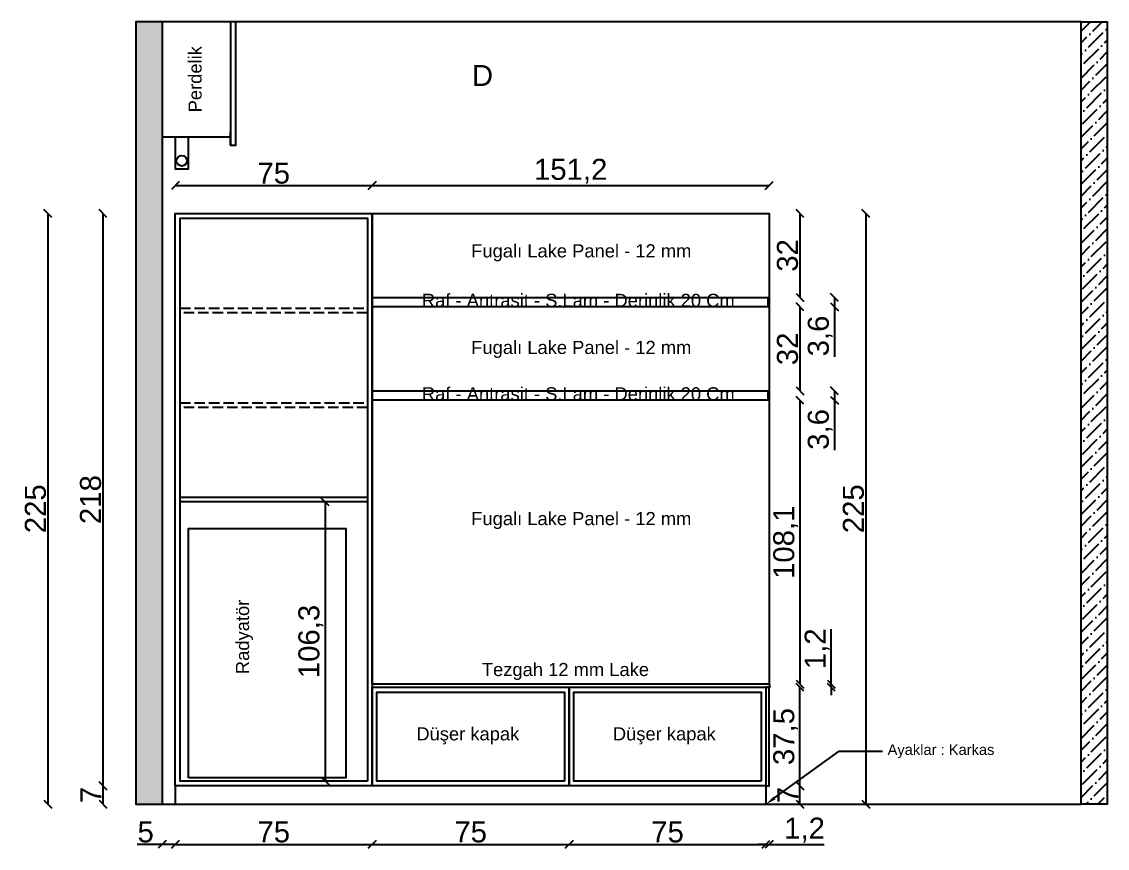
# Model space of a CAD drawing. Header units: millimetres. Extents: x 1064 to 14043, y 831 to 5538.
# Drawn here: x 1479.7 to 1893.2, y 1805.1 to 2119.9 of the extents above; entities that cross this region are included whole.
import ezdxf
from ezdxf import colors
from ezdxf.entities.mleader import LeaderData, LeaderLine
from ezdxf.math import Vec2, Vec3

# ---------------------------------------------------------------- set-up
doc = ezdxf.new("R2010")
doc.units = ezdxf.units.MM
doc.linetypes.add('JIS_02_4.0', pattern=[5.5, 4, -1.5])
doc.styles.get("Standard").update_dxf_attribs({"font": 'arial.ttf'})
doc.dimstyles.new('ISO-25', dxfattribs={"dimtxt": 8, "dimasz": 3, "dimexe": 1.25, "dimexo": 0.625, "dimtad": 1, "dimdec": 1, "dimtxsty": 'Standard', "dimblk": 'OBLIQUE', "dimcen": 2.5, "dimse1": 1, "dimse2": 1, "dimadec": 0, "dimazin": 0, "dimtfac": 1, "dimtdec": 1, "dimtmove": 0, "dimatfit": 3, "dimldrblk": 'OBLIQUE', "dimfxl": 1, "dimarcsym": 0})
pattern_1 = [(45, (1003.723, 1955.2043), (1.683798, 6.173926), [7.9375, -1.5875, 0, -1.5875])]

# ---------------------------------------------------------------- blocks, each defined once
blk = doc.blocks.new('_Oblique')
at = {"color": 0, "linetype": 'ByBlock', "lineweight": -2}
blk.add_line((-0.5, -0.5), (0.5, 0.5), dxfattribs=at)
blk = doc.blocks.new('*D419')
at = {"color": 0, "lineweight": -2, "transparency": 16777216}
blk.add_line((1595.3, 1936.96), (1595.3, 1830.66), dxfattribs=at)
at = {"layer": 'Defpoints', "color": 0, "transparency": 16777216}
for p in [(1611.44, 1936.96), (1595.3, 1830.66), (1611.44, 1830.66)]:
    blk.add_point(p, dxfattribs=at)
at = {"color": 0, "lineweight": -2, "transparency": 16777216, "xscale": 3, "yscale": 3, "zscale": 3}
for p, rotation in [((1595.3, 1936.96), 90), ((1595.3, 1830.66), 270)]:
    blk.add_blockref('_Oblique', p, dxfattribs=dict(at, rotation=rotation))
at = {"color": 0, "transparency": 16777216, "insert": (1589.86, 1883.81), "char_height": 8, "attachment_point": 5, "rotation": 90}
blk.add_mtext('106,3', dxfattribs=at)
blk = doc.blocks.new('*D420')
at = {"color": 0, "lineweight": -2, "transparency": 16777216}
blk.add_line((1776.17, 2046.86), (1776.17, 2014.86), dxfattribs=at)
at = {"layer": 'Defpoints', "color": 0, "transparency": 16777216}
for p in [(1764.44, 2046.86), (1763.94, 2014.86), (1776.17, 2014.86)]:
    blk.add_point(p, dxfattribs=at)
at = {"color": 0, "lineweight": -2, "transparency": 16777216, "xscale": 3, "yscale": 3, "zscale": 3}
for p, rotation in [((1776.17, 2046.86), 90), ((1776.17, 2014.86), 270)]:
    blk.add_blockref('_Oblique', p, dxfattribs=dict(at, rotation=rotation))
at = {"color": 0, "transparency": 16777216, "insert": (1771.46, 2030.86), "char_height": 8, "attachment_point": 5, "rotation": 90}
blk.add_mtext('32', dxfattribs=at)
blk = doc.blocks.new('*D421')
at = {"color": 0, "lineweight": -2, "transparency": 16777216}
for p, q in [((1789.33, 2014.86), (1789.33, 2011.26)), ((1789.33, 2011.26), (1789.33, 1992.28))]:
    blk.add_line(p, q, dxfattribs=at)
at = {"layer": 'Defpoints', "color": 0, "transparency": 16777216}
for p in [(1763.94, 2014.86), (1763.94, 2011.26), (1789.33, 2011.26)]:
    blk.add_point(p, dxfattribs=at)
at = {"color": 0, "lineweight": -2, "transparency": 16777216, "xscale": 3, "yscale": 3, "zscale": 3}
for p, rotation in [((1789.33, 2014.86), 90), ((1789.33, 2011.26), 270)]:
    blk.add_blockref('_Oblique', p, dxfattribs=dict(at, rotation=rotation))
at = {"color": 0, "transparency": 16777216, "insert": (1783.9, 2000.18), "char_height": 8, "attachment_point": 5, "rotation": 90}
blk.add_mtext('3,6', dxfattribs=at)
blk = doc.blocks.new('*D422')
at = {"color": 0, "lineweight": -2, "transparency": 16777216}
blk.add_line((1776.17, 2011.26), (1776.17, 1979.26), dxfattribs=at)
at = {"layer": 'Defpoints', "color": 0, "transparency": 16777216}
for p in [(1763.94, 2011.26), (1763.94, 1979.26), (1776.17, 1979.26)]:
    blk.add_point(p, dxfattribs=at)
at = {"color": 0, "lineweight": -2, "transparency": 16777216, "xscale": 3, "yscale": 3, "zscale": 3}
for p, rotation in [((1776.17, 2011.26), 90), ((1776.17, 1979.26), 270)]:
    blk.add_blockref('_Oblique', p, dxfattribs=dict(at, rotation=rotation))
at = {"color": 0, "transparency": 16777216, "insert": (1771.46, 1995.26), "char_height": 8, "attachment_point": 5, "rotation": 90}
blk.add_mtext('32', dxfattribs=at)
blk = doc.blocks.new('*D423')
at = {"color": 0, "lineweight": -2, "transparency": 16777216}
for p, q in [((1789.33, 1979.26), (1789.33, 1975.66)), ((1789.33, 1975.66), (1789.33, 1956.68))]:
    blk.add_line(p, q, dxfattribs=at)
at = {"layer": 'Defpoints', "color": 0, "transparency": 16777216}
for p in [(1763.94, 1979.26), (1763.94, 1975.66), (1789.33, 1975.66)]:
    blk.add_point(p, dxfattribs=at)
at = {"color": 0, "lineweight": -2, "transparency": 16777216, "xscale": 3, "yscale": 3, "zscale": 3}
for p, rotation in [((1789.33, 1979.26), 90), ((1789.33, 1975.66), 270)]:
    blk.add_blockref('_Oblique', p, dxfattribs=dict(at, rotation=rotation))
at = {"color": 0, "transparency": 16777216, "insert": (1783.9, 1964.58), "char_height": 8, "attachment_point": 5, "rotation": 90}
blk.add_mtext('3,6', dxfattribs=at)
blk = doc.blocks.new('*D424')
at = {"color": 0, "lineweight": -2, "transparency": 16777216}
blk.add_line((1776.17, 1975.66), (1776.17, 1867.56), dxfattribs=at)
at = {"layer": 'Defpoints', "color": 0, "transparency": 16777216}
for p in [(1763.94, 1975.66), (1764.44, 1867.56), (1776.17, 1867.56)]:
    blk.add_point(p, dxfattribs=at)
at = {"color": 0, "lineweight": -2, "transparency": 16777216, "xscale": 3, "yscale": 3, "zscale": 3}
for p, rotation in [((1776.17, 1975.66), 90), ((1776.17, 1867.56), 270)]:
    blk.add_blockref('_Oblique', p, dxfattribs=dict(at, rotation=rotation))
at = {"color": 0, "transparency": 16777216, "insert": (1770.74, 1921.61), "char_height": 8, "attachment_point": 5, "rotation": 90}
blk.add_mtext('108,1', dxfattribs=at)
blk = doc.blocks.new('*D425')
at = {"color": 0, "lineweight": -2, "transparency": 16777216}
blk.add_line((1538.24, 2057.47), (1613.24, 2057.47), dxfattribs=at)
at = {"layer": 'Defpoints', "color": 0, "transparency": 16777216}
for p in [(1613.24, 2057.47), (1538.24, 2046.86), (1613.24, 2046.86)]:
    blk.add_point(p, dxfattribs=at)
at = {"color": 0, "lineweight": -2, "transparency": 16777216, "xscale": 3, "yscale": 3, "zscale": 3, "rotation": 180}
blk.add_blockref('_Oblique', (1538.24, 2057.47), dxfattribs=at)
at = {"color": 0, "lineweight": -2, "transparency": 16777216, "xscale": 3, "yscale": 3, "zscale": 3}
blk.add_blockref('_Oblique', (1613.24, 2057.47), dxfattribs=at)
at = {"color": 0, "transparency": 16777216, "insert": (1575.74, 2062.16), "char_height": 8, "attachment_point": 5}
blk.add_mtext('75', dxfattribs=at)
blk = doc.blocks.new('*D426')
at = {"color": 0, "lineweight": -2, "transparency": 16777216}
blk.add_line((1613.24, 2057.47), (1764.44, 2057.47), dxfattribs=at)
at = {"layer": 'Defpoints', "color": 0, "transparency": 16777216}
for p in [(1764.44, 2057.47), (1613.24, 2046.86), (1764.44, 2046.86)]:
    blk.add_point(p, dxfattribs=at)
at = {"color": 0, "lineweight": -2, "transparency": 16777216, "xscale": 3, "yscale": 3, "zscale": 3, "rotation": 180}
blk.add_blockref('_Oblique', (1613.24, 2057.47), dxfattribs=at)
at = {"color": 0, "lineweight": -2, "transparency": 16777216, "xscale": 3, "yscale": 3, "zscale": 3}
blk.add_blockref('_Oblique', (1764.44, 2057.47), dxfattribs=at)
at = {"color": 0, "transparency": 16777216, "insert": (1688.84, 2062.9), "char_height": 8, "attachment_point": 5}
blk.add_mtext('151,2', dxfattribs=at)
blk = doc.blocks.new('*D427')
at = {"color": 0, "lineweight": -2, "transparency": 16777216}
blk.add_line((1538.24, 1806.55), (1613.24, 1806.55), dxfattribs=at)
at = {"layer": 'Defpoints', "color": 0, "transparency": 16777216}
for p in [(1538.24, 1828.86), (1613.24, 1828.86), (1613.24, 1806.55)]:
    blk.add_point(p, dxfattribs=at)
at = {"color": 0, "lineweight": -2, "transparency": 16777216, "xscale": 3, "yscale": 3, "zscale": 3, "rotation": 180}
blk.add_blockref('_Oblique', (1538.24, 1806.55), dxfattribs=at)
at = {"color": 0, "lineweight": -2, "transparency": 16777216, "xscale": 3, "yscale": 3, "zscale": 3}
blk.add_blockref('_Oblique', (1613.24, 1806.55), dxfattribs=at)
at = {"color": 0, "transparency": 16777216, "insert": (1575.74, 1811.25), "char_height": 8, "attachment_point": 5}
blk.add_mtext('75', dxfattribs=at)
blk = doc.blocks.new('*D428')
at = {"color": 0, "lineweight": -2, "transparency": 16777216}
blk.add_line((1613.24, 1806.55), (1688.24, 1806.55), dxfattribs=at)
at = {"layer": 'Defpoints', "color": 0, "transparency": 16777216}
for p in [(1613.24, 1828.86), (1688.24, 1828.86), (1688.24, 1806.55)]:
    blk.add_point(p, dxfattribs=at)
at = {"color": 0, "lineweight": -2, "transparency": 16777216, "xscale": 3, "yscale": 3, "zscale": 3, "rotation": 180}
blk.add_blockref('_Oblique', (1613.24, 1806.55), dxfattribs=at)
at = {"color": 0, "lineweight": -2, "transparency": 16777216, "xscale": 3, "yscale": 3, "zscale": 3}
blk.add_blockref('_Oblique', (1688.24, 1806.55), dxfattribs=at)
at = {"color": 0, "transparency": 16777216, "insert": (1650.74, 1811.25), "char_height": 8, "attachment_point": 5}
blk.add_mtext('75', dxfattribs=at)
blk = doc.blocks.new('*D429')
at = {"color": 0, "lineweight": -2, "transparency": 16777216}
blk.add_line((1688.24, 1806.55), (1763.24, 1806.55), dxfattribs=at)
at = {"layer": 'Defpoints', "color": 0, "transparency": 16777216}
for p in [(1688.24, 1828.86), (1763.24, 1825.36), (1763.24, 1806.55)]:
    blk.add_point(p, dxfattribs=at)
at = {"color": 0, "lineweight": -2, "transparency": 16777216, "xscale": 3, "yscale": 3, "zscale": 3, "rotation": 180}
blk.add_blockref('_Oblique', (1688.24, 1806.55), dxfattribs=at)
at = {"color": 0, "lineweight": -2, "transparency": 16777216, "xscale": 3, "yscale": 3, "zscale": 3}
blk.add_blockref('_Oblique', (1763.24, 1806.55), dxfattribs=at)
at = {"color": 0, "transparency": 16777216, "insert": (1725.74, 1811.25), "char_height": 8, "attachment_point": 5}
blk.add_mtext('75', dxfattribs=at)
blk = doc.blocks.new('*D430')
at = {"color": 0, "lineweight": -2, "transparency": 16777216}
for p, q in [((1763.24, 1806.55), (1760.24, 1806.55)), ((1763.24, 1806.55), (1764.44, 1806.55)), ((1764.44, 1806.55), (1785.42, 1806.55))]:
    blk.add_line(p, q, dxfattribs=at)
at = {"layer": 'Defpoints', "color": 0, "transparency": 16777216}
for p in [(1764.44, 1828.86), (1763.24, 1825.36), (1764.44, 1806.55)]:
    blk.add_point(p, dxfattribs=at)
at = {"color": 0, "lineweight": -2, "transparency": 16777216, "xscale": 3, "yscale": 3, "zscale": 3}
blk.add_blockref('_Oblique', (1763.24, 1806.55), dxfattribs=at)
at = {"color": 0, "lineweight": -2, "transparency": 16777216, "xscale": 3, "yscale": 3, "zscale": 3, "rotation": 180}
blk.add_blockref('_Oblique', (1764.44, 1806.55), dxfattribs=at)
at = {"color": 0, "transparency": 16777216, "insert": (1777.93, 1811.99), "char_height": 8, "attachment_point": 5}
blk.add_mtext('1,2', dxfattribs=at)
blk = doc.blocks.new('*D431')
at = {"color": 0, "lineweight": -2, "transparency": 16777216}
blk.add_line((1776.17, 1821.86), (1776.17, 1828.86), dxfattribs=at)
at = {"layer": 'Defpoints', "color": 0, "transparency": 16777216}
for p in [(1763.24, 1828.86), (1776.17, 1828.86), (1763.24, 1821.86)]:
    blk.add_point(p, dxfattribs=at)
at = {"color": 0, "lineweight": -2, "transparency": 16777216, "xscale": 3, "yscale": 3, "zscale": 3}
for p, rotation in [((1776.17, 1828.86), 90), ((1776.17, 1821.86), 270)]:
    blk.add_blockref('_Oblique', p, dxfattribs=dict(at, rotation=rotation))
at = {"color": 0, "transparency": 16777216, "insert": (1771.54, 1825.36), "char_height": 8, "attachment_point": 5, "rotation": 90}
blk.add_mtext('7', dxfattribs=at)
blk = doc.blocks.new('*D432')
at = {"color": 0, "lineweight": -2, "transparency": 16777216}
blk.add_line((1776.17, 1828.86), (1776.17, 1866.36), dxfattribs=at)
at = {"layer": 'Defpoints', "color": 0, "transparency": 16777216}
for p in [(1764.74, 1866.36), (1776.17, 1866.36), (1763.24, 1828.86)]:
    blk.add_point(p, dxfattribs=at)
at = {"color": 0, "lineweight": -2, "transparency": 16777216, "xscale": 3, "yscale": 3, "zscale": 3}
for p, rotation in [((1776.17, 1866.36), 90), ((1776.17, 1828.86), 270)]:
    blk.add_blockref('_Oblique', p, dxfattribs=dict(at, rotation=rotation))
at = {"color": 0, "transparency": 16777216, "insert": (1770.74, 1847.61), "char_height": 8, "attachment_point": 5, "rotation": 90}
blk.add_mtext('37,5', dxfattribs=at)
blk = doc.blocks.new('*D433')
at = {"color": 0, "lineweight": -2, "transparency": 16777216}
for p, q in [((1788.12, 1867.56), (1788.12, 1888.54)), ((1788.12, 1866.36), (1788.12, 1867.56)), ((1788.12, 1866.36), (1788.12, 1863.36))]:
    blk.add_line(p, q, dxfattribs=at)
at = {"layer": 'Defpoints', "color": 0, "transparency": 16777216}
for p in [(1764.44, 1867.56), (1764.74, 1866.36), (1788.12, 1867.56)]:
    blk.add_point(p, dxfattribs=at)
at = {"color": 0, "lineweight": -2, "transparency": 16777216, "xscale": 3, "yscale": 3, "zscale": 3}
for p, rotation in [((1788.12, 1867.56), 270), ((1788.12, 1866.36), 90)]:
    blk.add_blockref('_Oblique', p, dxfattribs=dict(at, rotation=rotation))
at = {"color": 0, "transparency": 16777216, "insert": (1782.69, 1881.05), "char_height": 8, "attachment_point": 5, "rotation": 90}
blk.add_mtext('1,2', dxfattribs=at)
blk = doc.blocks.new('*D434')
at = {"color": 0, "lineweight": -2, "transparency": 16777216}
blk.add_line((1801.28, 2046.86), (1801.28, 1821.86), dxfattribs=at)
at = {"layer": 'Defpoints', "color": 0, "transparency": 16777216}
for p in [(1764.44, 2046.86), (1764.44, 1821.86), (1801.28, 1821.86)]:
    blk.add_point(p, dxfattribs=at)
at = {"color": 0, "lineweight": -2, "transparency": 16777216, "xscale": 3, "yscale": 3, "zscale": 3}
for p, rotation in [((1801.28, 2046.86), 90), ((1801.28, 1821.86), 270)]:
    blk.add_blockref('_Oblique', p, dxfattribs=dict(at, rotation=rotation))
at = {"color": 0, "transparency": 16777216, "insert": (1796.57, 1934.36), "char_height": 8, "attachment_point": 5, "rotation": 90}
blk.add_mtext('225', dxfattribs=at)
blk = doc.blocks.new('*D435')
at = {"color": 0, "lineweight": -2, "transparency": 16777216}
for p, q in [((1533.24, 1806.55), (1523.69, 1806.55)), ((1538.24, 1806.55), (1533.24, 1806.55))]:
    blk.add_line(p, q, dxfattribs=at)
at = {"layer": 'Defpoints', "color": 0, "transparency": 16777216}
for p in [(1533.24, 1821.86), (1538.24, 1821.86), (1533.24, 1806.55)]:
    blk.add_point(p, dxfattribs=at)
at = {"color": 0, "lineweight": -2, "transparency": 16777216, "xscale": 3, "yscale": 3, "zscale": 3, "rotation": 180}
blk.add_blockref('_Oblique', (1533.24, 1806.55), dxfattribs=at)
at = {"color": 0, "lineweight": -2, "transparency": 16777216, "xscale": 3, "yscale": 3, "zscale": 3}
blk.add_blockref('_Oblique', (1538.24, 1806.55), dxfattribs=at)
at = {"color": 0, "transparency": 16777216, "insert": (1526.96, 1811.25), "char_height": 8, "attachment_point": 5}
blk.add_mtext('5', dxfattribs=at)
blk = doc.blocks.new('*D445')
at = {"color": 0, "lineweight": -2, "transparency": 16777216}
blk.add_line((1510.69, 2046.86), (1510.69, 1828.86), dxfattribs=at)
at = {"layer": 'Defpoints', "color": 0, "transparency": 16777216}
for p in [(1538.24, 2046.86), (1510.69, 1828.86), (1538.24, 1828.86)]:
    blk.add_point(p, dxfattribs=at)
at = {"color": 0, "lineweight": -2, "transparency": 16777216, "xscale": 3, "yscale": 3, "zscale": 3}
for p, rotation in [((1510.69, 2046.86), 90), ((1510.69, 1828.86), 270)]:
    blk.add_blockref('_Oblique', p, dxfattribs=dict(at, rotation=rotation))
at = {"color": 0, "transparency": 16777216, "insert": (1505.98, 1937.86), "char_height": 8, "attachment_point": 5, "rotation": 90}
blk.add_mtext('218', dxfattribs=at)
blk = doc.blocks.new('*D446')
at = {"color": 0, "lineweight": -2, "transparency": 16777216}
blk.add_line((1510.69, 1828.86), (1510.69, 1821.86), dxfattribs=at)
at = {"layer": 'Defpoints', "color": 0, "transparency": 16777216}
for p in [(1538.24, 1828.86), (1510.69, 1821.86), (1538.24, 1821.86)]:
    blk.add_point(p, dxfattribs=at)
at = {"color": 0, "lineweight": -2, "transparency": 16777216, "xscale": 3, "yscale": 3, "zscale": 3}
for p, rotation in [((1510.69, 1828.86), 90), ((1510.69, 1821.86), 270)]:
    blk.add_blockref('_Oblique', p, dxfattribs=dict(at, rotation=rotation))
at = {"color": 0, "transparency": 16777216, "insert": (1506.07, 1825.36), "char_height": 8, "attachment_point": 5, "rotation": 90}
blk.add_mtext('7', dxfattribs=at)
blk = doc.blocks.new('*D447')
at = {"color": 0, "lineweight": -2, "transparency": 16777216}
blk.add_line((1489.7, 2046.86), (1489.7, 1821.86), dxfattribs=at)
at = {"layer": 'Defpoints', "color": 0, "transparency": 16777216}
for p in [(1538.24, 2046.86), (1489.7, 1821.86), (1538.24, 1821.86)]:
    blk.add_point(p, dxfattribs=at)
at = {"color": 0, "lineweight": -2, "transparency": 16777216, "xscale": 3, "yscale": 3, "zscale": 3}
for p, rotation in [((1489.7, 2046.86), 90), ((1489.7, 1821.86), 270)]:
    blk.add_blockref('_Oblique', p, dxfattribs=dict(at, rotation=rotation))
at = {"color": 0, "transparency": 16777216, "insert": (1484.99, 1934.36), "char_height": 8, "attachment_point": 5, "rotation": 90}
blk.add_mtext('225', dxfattribs=at)

msp = doc.modelspace()

# ---------------------------------------------------------------- hatches: boundary and pattern name
h = msp.add_hatch()
h.set_pattern_fill('ANSI36', color=256)
h.set_pattern_definition(pattern_1)
h.paths.add_polyline_path([(1883.24129, 1821.86383), (1893.24129, 1821.86383), (1893.24129, 2119.86383), (1883.24129, 2119.86383)])
h.paths.add_polyline_path([(1883.24129, 1821.86383), (1893.24129, 1821.86383), (1893.24129, 2119.86383), (1883.24129, 2119.86383)])
h.paths.add_polyline_path([(1533.24129, 2119.86383), (1523.24129, 2119.86383), (1523.24129, 1821.86383), (1533.24129, 1821.86383)])
h = msp.add_hatch()
h.set_pattern_fill('ANSI36', color=256)
h.set_pattern_definition(pattern_1)
h.paths.add_polyline_path([(1883.24129, 1821.86383), (1893.24129, 1821.86383), (1893.24129, 2119.86383), (1883.24129, 2119.86383)])

# ---------------------------------------------------------------- linework, layer by layer
for p, q in [((1559.24129, 2075.86383), (1533.24129, 2075.86383)), ((1559.24129, 2072.86383), (1559.24129, 2077.86383)), ((1538.24129, 1828.86383), (1538.24129, 1821.86383)), ((1763.24129, 1828.86383), (1763.24129, 1821.86383))]:
    msp.add_line(p, q)
for points in [[(1533.24129, 2119.86383), (1523.24129, 2119.86383), (1523.24129, 1821.86383), (1533.24129, 1821.86383)], [(1883.24129, 2119.86383), (1893.24129, 2119.86383), (1893.24129, 1821.86383), (1883.24129, 1821.86383)]]:
    msp.add_lwpolyline(points)
for points in [[(1883.24129, 1821.86383), (1883.24129, 2119.86383), (1533.24129, 2119.86383), (1533.24129, 1821.86383)], [(1559.24129, 2119.86383), (1559.24129, 2072.86383), (1561.24129, 2072.86383), (1561.24129, 2119.86383)], [(1613.24129, 1828.86383), (1538.24129, 1828.86383), (1538.24129, 2046.86383), (1613.24129, 2046.86383)], [(1611.44129, 1830.66383), (1540.04129, 1830.66383), (1540.04129, 2045.06383), (1611.44129, 2045.06383)], [(1688.24129, 1828.86383), (1613.24129, 1828.86383), (1613.24129, 1866.36383), (1688.24129, 1866.36383)], [(1763.24129, 1828.86383), (1688.24129, 1828.86383), (1688.24129, 1866.36383), (1763.24129, 1866.36383)], [(1686.44129, 1830.66383), (1615.04129, 1830.66383), (1615.04129, 1864.56383), (1686.44129, 1864.56383)], [(1761.44129, 1830.66383), (1690.04129, 1830.66383), (1690.04129, 1864.56383), (1761.44129, 1864.56383)]]:
    msp.add_lwpolyline(points, close=True)
at = {"color": 1}
for points in [[(1538.24129, 2075.86383), (1538.24129, 2063.86383), (1543.24129, 2063.86383), (1543.24129, 2075.86383)], [(1611.44129, 1936.96383), (1540.04129, 1936.96383), (1540.04129, 1938.76383), (1611.44129, 1938.76383)], [(1764.74129, 1867.56383), (1613.24129, 1867.56383), (1613.24129, 1866.36383), (1764.74129, 1866.36383)], [(1763.24129, 1866.36383), (1763.24129, 1828.86383), (1764.44129, 1828.86383), (1764.44129, 1866.36383)]]:
    msp.add_lwpolyline(points, close=True, dxfattribs=at)
at = {"color": 6}
msp.add_lwpolyline([(1764.44129, 1867.56383), (1613.24129, 1867.56383), (1613.24129, 2046.86383), (1764.44129, 2046.86383)], close=True, dxfattribs=at)
at = {"color": 5}
for points in [[(1613.24129, 2014.86383), (1763.94129, 2014.86383), (1763.94129, 2011.26383), (1613.24129, 2011.26383)], [(1613.24129, 1979.26383), (1763.94129, 1979.26383), (1763.94129, 1975.66383), (1613.24129, 1975.66383)], [(1543.24129, 1831.86383), (1543.24129, 1926.86383), (1603.24129, 1926.86383), (1603.24129, 1831.86383)]]:
    msp.add_lwpolyline(points, close=True, dxfattribs=at)
at = {"color": 252, "linetype": 'JIS_02_4.0'}
for points in [[(1611.44129, 2008.96383), (1540.04129, 2008.96383), (1540.04129, 2010.76383), (1611.44129, 2010.76383)], [(1611.44129, 1972.96383), (1540.04129, 1972.96383), (1540.04129, 1974.76383), (1611.44129, 1974.76383)]]:
    msp.add_lwpolyline(points, close=True, dxfattribs=at)
at = {"color": 1}
msp.add_circle((1540.719, 2066.89958), 1.9957, dxfattribs=at)

# ---------------------------------------------------------------- texts
at = {"color": 1, "char_height": 5, "width": 62.1296792, "attachment_point": 1, "rotation": 90}
for s, insert in [('Perdelik', (1543.26927, 2085.34047)), ('Radyatör', (1561.33898, 1871.38653))]:
    msp.add_mtext(s, dxfattribs=dict(at, insert=insert))
at = {"color": 1, "attachment_point": 1}
for s, insert, char_height, width in [('D', (1651.2194, 2103.38325), 8, 7.0048524), ('Tezgah 12 mm Lake', (1655.02587, 1875.64086), 5, 76.6446631), ('Düşer kapak', (1630.05633, 1851.15641), 5, 62.1296792), ('Düşer kapak', (1704.91655, 1851.15641), 5, 62.1296792)]:
    msp.add_mtext(s, dxfattribs=dict(at, insert=insert, char_height=char_height, width=width))
at = {"color": 6, "char_height": 5, "width": 88.0556226, "attachment_point": 1}
for insert in [(1650.96557, 2035.09743), (1650.96557, 1998.31266), (1650.96557, 1933.13265)]:
    msp.add_mtext('Fugalı Lake Panel - 12 mm', dxfattribs=dict(at, insert=insert))
at = {"color": 252, "char_height": 5, "width": 118.8843728, "attachment_point": 1}
for insert in [(1632.16985, 2016.24187), (1632.16985, 1980.64187)]:
    msp.add_mtext('Raf - Antrasit - S.Lam - Derinlik 20 Cm', dxfattribs=dict(at, insert=insert))

# ---------------------------------------------------------------- dimensions: what is measured, and where the dimension line sits
for base, p1, p2, picture, middle in [((1764.44129, 2057.4658), (1613.24129, 2046.86383), (1764.44129, 2046.86383), '*D426', (1688.84129, 2062.89844)), ((1613.24129, 2057.4658), (1538.24129, 2046.86383), (1613.24129, 2046.86383), '*D425', (1575.74129, 2062.15901)), ((1613.24129, 1806.55499), (1538.24129, 1828.86383), (1613.24129, 1828.86383), '*D427', (1575.74129, 1811.24821)), ((1688.24129, 1806.55499), (1613.24129, 1828.86383), (1688.24129, 1828.86383), '*D428', (1650.74129, 1811.24821)), ((1763.24129, 1806.55499), (1688.24129, 1828.86383), (1763.24129, 1825.36383), '*D429', (1725.74129, 1811.24821)), ((1764.44129, 1806.55499), (1763.24129, 1825.36383), (1764.44129, 1828.86383), '*D430', (1777.93123, 1811.98763)), ((1533.24129, 1806.55499), (1538.24129, 1821.86383), (1533.24129, 1821.86383), '*D435', (1526.96417, 1811.24821))]:
    dim = msp.add_linear_dim(base=base, p1=p1, p2=p2, dimstyle='ISO-25')
    dim.commit()
    dim.dimension.update_dxf_attribs({"geometry": picture, "text_midpoint": middle})
for base, p1, p2, picture, middle in [((1489.69742, 1821.86383), (1538.24129, 2046.86383), (1538.24129, 1821.86383), '*D447', (1484.98784, 1934.36383)), ((1510.6927, 1828.86383), (1538.24129, 2046.86383), (1538.24129, 1828.86383), '*D445', (1505.98312, 1937.86383)), ((1776.1678, 2014.86383), (1764.44129, 2046.86383), (1763.94129, 2014.86383), '*D420', (1771.45549, 2030.86383)), ((1801.28255, 1821.86383), (1764.44129, 2046.86383), (1764.44129, 1821.86383), '*D434', (1796.57296, 1934.36383)), ((1776.1678, 1979.26383), (1763.94129, 2011.26383), (1763.94129, 1979.26383), '*D422', (1771.45549, 1995.26383)), ((1776.1678, 1867.56383), (1763.94129, 1975.66383), (1764.44129, 1867.56383), '*D424', (1770.73516, 1921.61383)), ((1776.1678, 1866.36383), (1763.24129, 1828.86383), (1764.74129, 1866.36383), '*D432', (1770.73516, 1847.61383)), ((1510.6927, 1821.86383), (1538.24129, 1828.86383), (1538.24129, 1821.86383), '*D446', (1506.0677, 1825.36383)), ((1776.1678, 1828.86383), (1763.24129, 1821.86383), (1763.24129, 1828.86383), '*D431', (1771.5428, 1825.36383))]:
    dim = msp.add_linear_dim(base=base, p1=p1, p2=p2, angle=90, dimstyle='ISO-25')
    dim.commit()
    dim.dimension.update_dxf_attribs({"geometry": picture, "text_midpoint": middle})
for base, p1, p2, picture, middle in [((1789.33288, 2011.26383), (1763.94129, 2014.86383), (1763.94129, 2011.26383), '*D421', (1789.33288, 2000.18483)), ((1789.33288, 1975.66383), (1763.94129, 1979.26383), (1763.94129, 1975.66383), '*D423', (1789.33288, 1964.58483)), ((1788.12393, 1867.56383), (1764.74129, 1866.36383), (1764.44129, 1867.56383), '*D433', (1788.12393, 1881.05377))]:
    dim = msp.add_linear_dim(base=base, p1=p1, p2=p2, angle=90, dimstyle='ISO-25')
    dim.commit()
    dim.dimension.update_dxf_attribs({"geometry": picture, "text_midpoint": middle, "dimtype": 160})
at = {"color": 6}
dim = msp.add_linear_dim(base=(1595.29532, 1830.66383), p1=(1611.44129, 1936.96383), p2=(1611.44129, 1830.66383), angle=90, dimstyle='ISO-25', dxfattribs=at)
dim.commit()
dim.dimension.update_dxf_attribs({"geometry": '*D419', "text_midpoint": (1589.86268, 1883.81383)})

# ---------------------------------------------------------------- leaders
at = {"color": 5}
ml = msp.add_multileader_mtext('Standard', dxfattribs=at)
ml.set_content('Ayaklar : Karkas', color=5)
ml.set_leader_properties()
ml.build(insert=Vec2(0, 0))
ml.multileader.update_dxf_attribs({"dogleg_length": 0.36})
ctx = ml.context
ctx.base_point, ctx.plane_origin = Vec3(1807.55911, 1842.02885), Vec3(1146.2231, 1176.20429)
notes = []
notes.append((ctx, [(0, (1, 1, 0), (1791.10831, 1842.02885), (1, 0), 16.4508, [(0, [(1763.24129, 1821.86383)], 0, [])])]))
ctx.mtext.insert, ctx.mtext.width = Vec3(1809.55911, 1844.61485), 50.5985799
for ctx, leaders in notes:
    for number, flags, end, landing, length, lines in leaders:
        leader = LeaderData()
        leader.index, (leader.has_last_leader_line, leader.has_dogleg_vector, leader.attachment_direction) = number, flags
        leader.last_leader_point, leader.dogleg_vector, leader.dogleg_length = Vec3(end), Vec3(landing), length
        for number, points, colour, breaks in lines:
            line = LeaderLine()
            line.index, line.vertices, line.color, line.breaks = number, Vec3.list(points), colors.encode_raw_color(colour), breaks
            leader.lines.append(line)
        ctx.leaders.append(leader)

doc.saveas('drawing.dxf')
